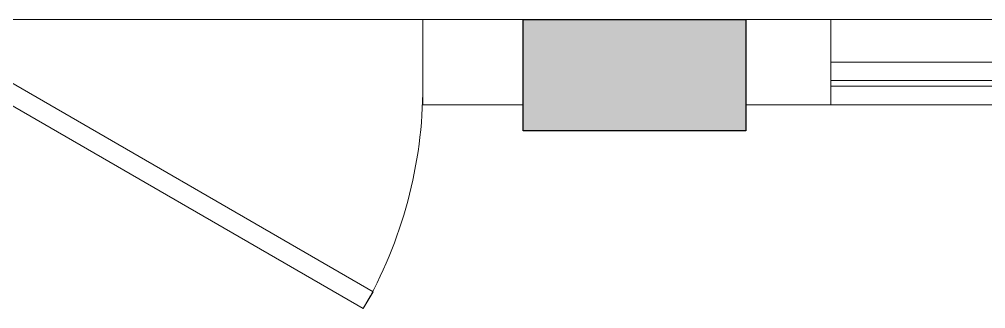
# Model space of a CAD drawing. Header units: inches. Extents: x 719368 to 6315912, y -2624014 to 446967.
# Drawn here: x 6106925 to 6109531, y -2145577 to -2144798 of the extents above; entities that cross this region are included whole.
import ezdxf
from ezdxf.lldxf.tags import DXFTag

# ---------------------------------------------------------------- set-up
doc = ezdxf.new("R2010")
doc.units = ezdxf.units.IN
doc.header["$LTSCALE"] = 20
doc.header["$MEASUREMENT"] = 0
doc.layers.get('0').update_dxf_attribs({"color": 51, "lineweight": 30})
for name, color, linetype, lineweight in [('COL HATCH', 254, 'Continuous', 5), ('COLUMN', 2, 'Continuous', 25), ('DOOR', 43, 'Continuous', 13), ('Ventilator', 6, 'DASHED', 20), ('WALL', 1, 'Continuous', 18), ('Window-Wall', 7, 'Continuous', 20)]:
    doc.layers.add(name, color=color, linetype=linetype, lineweight=lineweight)
tags = doc.linetypes.add('DASHED', pattern=[0.75, 0.5, -0.25]).pattern_tags.tags
tags[6:7] = [DXFTag(74, 4), DXFTag(75, 0), DXFTag(340, '0'), DXFTag(46, 1.0), DXFTag(50, 0.0), DXFTag(44, 0.0), DXFTag(45, 0.0)]
tags[4:5] = [DXFTag(74, 4), DXFTag(75, 0), DXFTag(340, '0'), DXFTag(46, 1.0), DXFTag(50, 0.0), DXFTag(44, 0.0), DXFTag(45, 0.0)]

# ---------------------------------------------------------------- blocks, each defined once
blk = doc.blocks.new('*U81')
for p, q in [((0, 0), (0, 6)), ((40, 0), (40, 6))]:
    blk.add_line(p, q)
blk.add_lwpolyline([(0, 0), (34.641, -20), (35.516, -18.484), (0.875, 1.516)], close=True)
blk.add_arc((0, 0), 40, 330, 360)
blk = doc.blocks.new('New Doors')
at = {"layer": 'DOOR'}
blk.add_line((0, 0.1799), (1.1994, 0.1799), dxfattribs=at)
at = {"layer": 'DOOR', "xscale": 0.0299845412869386, "yscale": 0.0299845412869386, "zscale": 0.0299845412869386}
blk.add_blockref('*U81', (0, 0), dxfattribs=at)
blk = doc.blocks.new('VENTILATOR')
at = {"layer": 'Ventilator', "ltscale": 0.02}
for p, q in [((-0.18, -1.5), (-0.18, 0)), ((-0.165, 0), (-0.165, -1.5))]:
    blk.add_line(p, q, dxfattribs=at)
at = {"layer": 'Window-Wall'}
for p, q in [((-0.23, 0), (0, 0)), ((-0.23, -1.5), (-0.23, 0)), ((-0.115, 0), (-0.115, -1.5)), ((0, 0), (0, -1.5)), ((-0.23, -1.5), (0, -1.5))]:
    blk.add_line(p, q, dxfattribs=at)

msp = doc.modelspace()

# ---------------------------------------------------------------- hatches: boundary and pattern name
at = {"layer": 'COL HATCH'}
h = msp.add_hatch(color=3, dxfattribs=at)
h.dxf.hatch_style = 1
h.paths.add_polyline_path([(6108883.9475, -2144797.691), (6108883.9475, -2145097.691), (6108283.9475, -2145097.691), (6108283.9475, -2144797.691)])

# ---------------------------------------------------------------- linework, layer by layer
at = {"layer": 'COLUMN', "color": 3}
for p, q in [((6108283.9475, -2145097.691), (6108283.9475, -2144797.691)), ((6108283.9475, -2144797.691), (6108883.9475, -2144797.691)), ((6108883.9475, -2144797.691), (6108883.9475, -2145097.691)), ((6108883.9475, -2145097.691), (6108283.9475, -2145097.691))]:
    msp.add_line(p, q, dxfattribs=at)
at = {"layer": 'WALL'}
msp.add_lwpolyline([(6108013.3294, -2144797.691), (6108013.3294, -2145027.8854), (6108283.9475, -2145028.0738), (6108283.9475, -2144797.691)], close=True, dxfattribs=at)
msp.add_lwpolyline([(6109113.9475, -2144797.691), (6109113.9475, -2145027.691), (6108883.9475, -2145027.691), (6108883.9475, -2144797.691), (6109113.9475, -2144797.691)], dxfattribs=at)

# ---------------------------------------------------------------- block references
at = {"layer": 'WALL', "xscale": 1000, "yscale": 1000, "zscale": 1000}
msp.add_blockref('New Doors', (6106813.9477, -2144977.5983), dxfattribs=at)
at = {"layer": 'WALL', "xscale": -1000, "yscale": 1000, "zscale": 1000, "rotation": 270}
msp.add_blockref('VENTILATOR', (6110613.9475, -2144797.691), dxfattribs=at)

doc.saveas('drawing.dxf')
